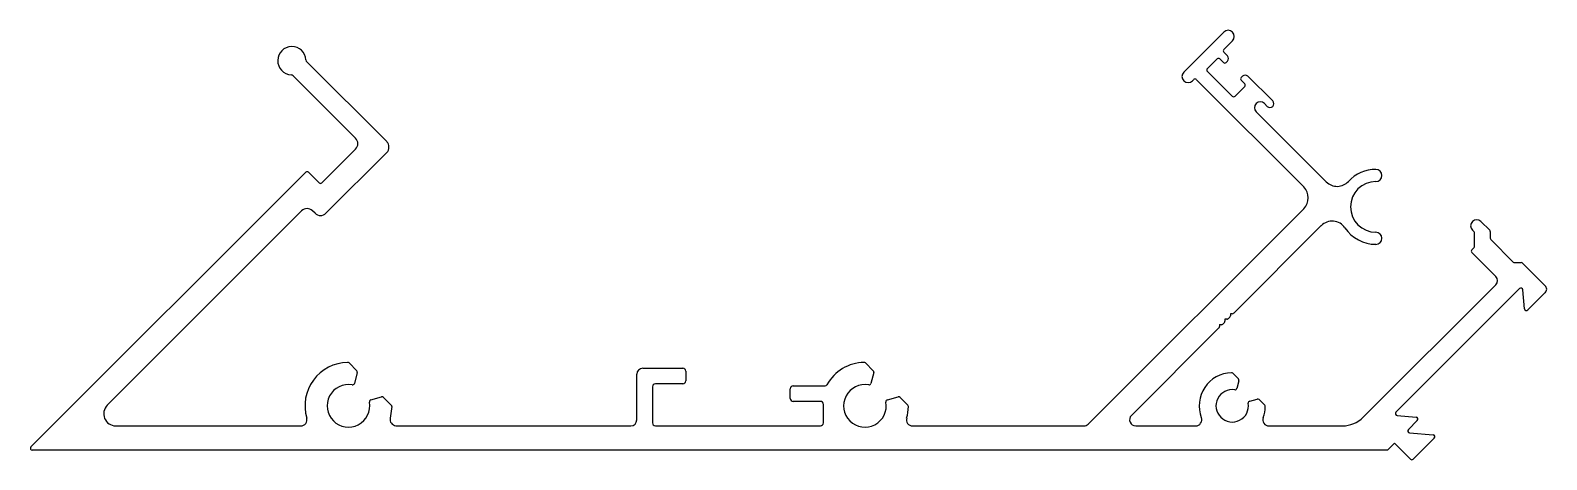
# Model space of a CAD drawing. Extents: x -88 to 109, y 7 to 63.
import ezdxf

# ---------------------------------------------------------------- set-up
doc = ezdxf.new("R2010")
doc.units = 0
doc.layers.get('0').update_dxf_attribs({"linetype": 'CONTINUOUS'})

msp = doc.modelspace()

# ---------------------------------------------------------------- linework, layer by layer
for p, q in [((61.56, 57.59), (66.78, 62.81)), ((67.9, 61.68), (66.77, 60.56)), ((65.89, 59.32), (64.63, 58.06)), ((66.71, 58.86), (66.25, 59.32)), ((66.77, 60.2), (67.24, 59.73)), ((-52.42, 58.93), (-42.04, 48.56)), ((64.63, 57.7), (67.87, 54.47)), ((67.24, 59.03), (67.07, 58.86)), ((-46.09, 49.01), (-54.21, 57.13)), ((62.84, 56.62), (62.68, 56.47)), ((77.15, 42.67), (63.2, 56.62)), ((68.23, 54.47), (69.49, 55.73)), ((69.03, 56.9), (69.2, 57.07)), ((69.49, 56.09), (69.03, 56.54)), ((69.9, 57.07), (73.12, 53.85)), ((72.42, 53.15), (72.06, 53.51)), ((70.98, 52.43), (80.08, 43.33)), ((-50.47, 43.2), (-46.09, 47.59)), ((-42.04, 47.14), (-49.94, 39.24)), ((-88.29, 8.87), (-52.57, 44.58)), ((-52.21, 44.58), (-50.83, 43.2)), ((-53.1, 39.57), (-78.37, 14.29)), ((-51.36, 39.24), (-51.68, 39.57)), ((49.15, 11.84), (77.15, 39.84)), ((79.43, 37.64), (68.05, 26.25)), ((100.19, 38.18), (101.33, 37.04)), ((99.29, 36.85), (99.08, 37.07)), ((99.37, 34.98), (99.37, 36.67)), ((101.4, 36.86), (101.4, 36)), ((101.48, 35.82), (104.38, 32.91)), ((99.01, 34.51), (99.29, 34.8)), ((102.12, 31.04), (99.01, 34.15)), ((104.56, 32.84), (105.43, 32.84)), ((105.61, 32.76), (108.55, 29.82)), ((84.88, 12.72), (102.12, 29.96)), ((105.21, 29.46), (89.13, 13.38)), ((105.86, 26.82), (105.64, 29.3)), ((108.55, 28.93), (106.29, 26.67)), ((67.55, 25.75), (67.34, 25.54)), ((67.34, 25.54), (67.55, 25.75)), ((67.55, 25.75), (67.34, 25.54)), ((67.34, 25.54), (67.55, 25.75)), ((67.55, 25.75), (67.34, 25.54)), ((67.62, 26.17), (67.62, 25.93)), ((67.87, 26.18), (67.63, 26.18)), ((66.13, 24.34), (54.75, 12.95)), ((66.21, 24.76), (66.21, 24.51)), ((66.46, 24.76), (66.22, 24.76)), ((66.84, 25.04), (66.63, 24.84)), ((66.91, 25.46), (66.91, 25.22)), ((67.16, 25.47), (66.92, 25.47)), ((-46.94, 19.79), (-45.93, 18.78)), ((20.2, 19.79), (21.21, 18.78)), ((-45.87, 18.53), (-46.24, 17.13)), ((-9.53, 12.39), (-9.53, 18.31)), ((-8.75, 19.1), (-3.56, 19.1)), ((-3.18, 18.72), (-3.18, 17.45)), ((21.28, 18.53), (20.9, 17.13)), ((67.94, 18.44), (68.67, 17.71)), ((-7.5, 16.69), (-7.5, 11.99)), ((-3.56, 17.07), (-7.12, 17.07)), ((10.41, 15.16), (10.41, 16.43)), ((10.79, 16.81), (14.95, 16.81)), ((68.73, 17.47), (68.47, 16.48)), ((-44.11, 14.99), (-42.7, 15.37)), ((-42.46, 15.3), (-41.45, 14.29)), ((-41.37, 14.11), (-41.6, 12.62)), ((14.34, 14.78), (10.79, 14.78)), ((14.72, 11.99), (14.72, 14.4)), ((23.04, 14.99), (24.44, 15.37)), ((24.69, 15.3), (25.69, 14.29)), ((70.14, 14.82), (71.12, 15.08)), ((71.36, 15.02), (72.09, 14.29)), ((89.28, 12.95), (91.76, 12.73)), ((91.92, 12.3), (90.76, 11.14)), ((-77.26, 11.61), (-65.23, 11.61)), ((-65.23, 11.61), (-53.2, 11.61)), ((-40.85, 11.61), (-10.32, 11.61)), ((-7.12, 11.61), (14.34, 11.61)), ((26.3, 11.61), (37.44, 11.61)), ((37.44, 11.61), (48.59, 11.61)), ((55.31, 11.61), (63.11, 11.61)), ((72.62, 11.61), (82.19, 11.61)), ((90.92, 10.71), (93.96, 10.44)), ((94.12, 10.01), (91.39, 7.28)), ((88.05, 8.43), (-88.11, 8.43)), ((88.97, 9.34), (88.05, 8.43)), ((91.03, 7.28), (88.97, 9.34))]:
    msp.add_line(p, q)
for centre, radius, start, end in [((67.34, 62.25), 0.794, 315, 135), ((-54.37, 59.09), 1.84, 3.0149, 266.9851), ((-52.15, 59.2), 0.385, 183.0149, 225), ((66.07, 59.14), 0.254, 45, 135), ((66.95, 60.38), 0.254, 135, 225), ((66.89, 59.38), 0.495, 315, 45), ((-54.49, 56.86), 0.385, 45, 86.9851), ((62.12, 57.03), 0.794, 135, 315), ((64.81, 57.88), 0.254, 135, 225), ((66.89, 59.04), 0.254, 225, 315), ((69.55, 56.72), 0.495, 45, 135), ((63.02, 56.45), 0.254, 45, 135), ((69.21, 56.72), 0.254, 135, 225), ((69.31, 55.91), 0.254, 315, 45), ((68.05, 54.65), 0.254, 225, 315), ((71.52, 52.97), 0.763, 45, 225), ((72.77, 53.5), 0.495, 225, 45), ((-46.79, 48.3), 1, 315, 45), ((-42.75, 47.85), 1, 315, 45), ((-52.39, 44.4), 0.254, 45, 135), ((81.5, 44.75), 2, 225, 317.1846), ((86.54, 40.08), 4.87, 90.0273, 137.1846), ((86.54, 40.08), 3.3, 90.0273, 269.9727), ((86.54, 44.16), 0.787, 270.0273, 90.0273), ((-50.65, 43.38), 0.254, 225, 315), ((75.74, 41.26), 2, 315, 45), ((-52.39, 38.86), 1, 45, 135), ((-50.65, 39.95), 1, 225, 315), ((80.85, 36.22), 2, 34.1123, 135), ((99.63, 37.62), 0.787, 45, 225), ((86.54, 40.08), 4.87, 214.1123, 269.9727), ((86.54, 35.99), 0.787, 269.9727, 89.9727), ((99.11, 36.67), 0.254, 0, 45), ((101.15, 36.86), 0.254, 0, 45), ((101.66, 36), 0.254, 180, 225), ((99.19, 34.33), 0.254, 135, 225), ((99.11, 34.98), 0.254, 315, 360), ((104.56, 33.09), 0.254, 225, 270), ((105.43, 32.58), 0.254, 45, 90), ((101.58, 30.5), 0.762, 315, 45), ((108.1, 29.37), 0.635, 314.9994, 45), ((105.39, 29.28), 0.254, 5.0001, 134.9999), ((67.37, 25.93), 0.25, 315, 0), ((67.63, 26.17), 0.008, 90, 180), ((67.87, 26.43), 0.25, 270, 315), ((106.11, 26.85), 0.254, 185, 315), ((65.96, 24.51), 0.25, 315, 0), ((66.22, 24.76), 0.008, 90, 180), ((66.46, 25.01), 0.25, 270, 315), ((66.66, 25.22), 0.25, 315, 360), ((66.92, 25.46), 0.008, 90, 180), ((67.16, 25.72), 0.25, 270, 315), ((-47.02, 14.21), 5.65, 91.0351, 196.4008), ((-47.12, 19.61), 0.254, 45, 91.0351), ((20.12, 14.21), 5.65, 91.0351, 151.0703), ((20.02, 19.61), 0.254, 45, 91.0351), ((-46.11, 18.6), 0.254, 345, 45), ((-8.75, 18.31), 0.787, 90, 180), ((-3.56, 18.72), 0.381, 0, 90), ((21.03, 18.6), 0.254, 345, 45), ((67.86, 14.21), 4.3, 91.3983, 200.9234), ((67.76, 18.26), 0.254, 45, 91.3983), ((-47.02, 14.21), 2.77, 79.8103, 10.1897), ((-46.49, 17.19), 0.254, 259.8103, 345), ((-7.12, 16.69), 0.381, 90, 180), ((-3.56, 17.45), 0.381, 270, 0), ((10.79, 16.43), 0.381, 90, 180), ((14.95, 17.07), 0.254, 270, 331.0703), ((20.12, 14.21), 2.77, 79.8103, 10.1897), ((20.66, 17.19), 0.254, 259.8103, 345), ((67.86, 14.21), 2.11, 81.1604, 8.8396), ((68.23, 16.55), 0.254, 261.1604, 345.0001), ((68.49, 17.53), 0.254, 345.0001, 45), ((-77.26, 13.18), 1.57, 135, 270), ((-44.04, 14.75), 0.254, 105, 190.1897), ((-42.64, 15.12), 0.254, 45, 105), ((-41.63, 14.11), 0.254, 358.9649, 45), ((10.79, 15.16), 0.381, 180, 270), ((14.34, 14.4), 0.381, 0, 90), ((23.1, 14.75), 0.254, 105, 190.1897), ((24.51, 15.12), 0.254, 45, 105), ((20.12, 14.21), 5.65, 343.5992, 358.9649), ((25.52, 14.11), 0.254, 358.9649, 45), ((70.2, 14.58), 0.254, 104.9999, 188.8396), ((71.18, 14.84), 0.254, 45, 104.9999), ((67.86, 14.21), 4.3, 339.0766, 358.6017), ((71.91, 14.11), 0.254, 358.6017, 45), ((-53.2, 12.39), 0.787, 270, 16.4008), ((-40.73, 12.48), 0.884, 171.2821, 262.3172), ((-10.32, 12.39), 0.787, 270, 0), ((-7.12, 11.99), 0.381, 180, 270), ((14.34, 11.99), 0.381, 270, 0), ((26.3, 12.39), 0.787, 163.5992, 270), ((48.59, 12.39), 0.787, 270, 315), ((55.31, 12.39), 0.787, 135, 270), ((63.11, 12.39), 0.787, 270, 20.9234), ((72.62, 12.39), 0.787, 159.0766, 270), ((82.19, 15.42), 3.81, 270, 315), ((89.31, 13.2), 0.254, 135, 265), ((91.74, 12.48), 0.254, 315, 85), ((90.94, 10.96), 0.254, 135.8036, 265.002), ((93.94, 10.19), 0.254, 315, 84.9999), ((-88.11, 8.69), 0.254, 135, 270), ((91.21, 7.46), 0.254, 225, 315)]:
    msp.add_arc(centre, radius, start, end)

doc.saveas('drawing.dxf')
